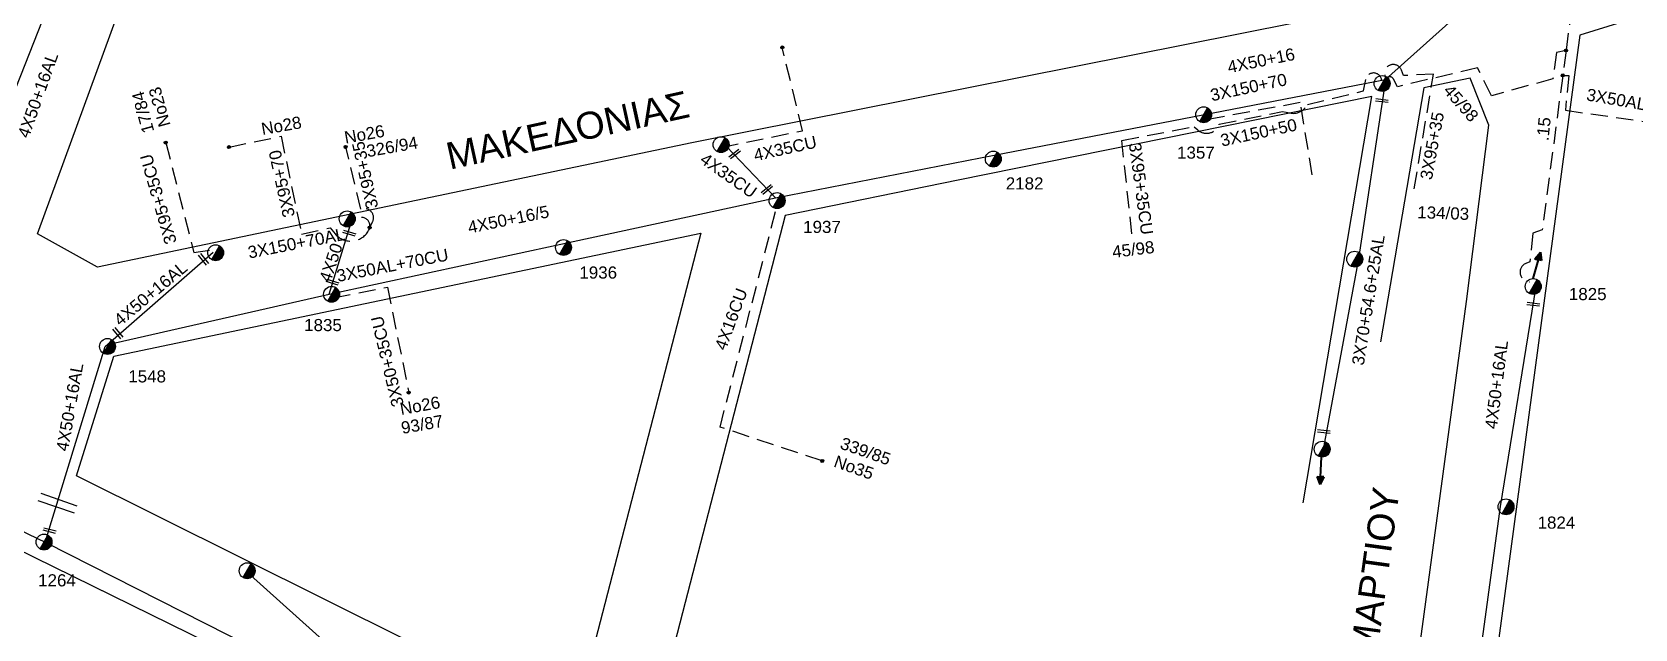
# Model space of a CAD drawing. Header units: millimetres. Extents: x 839 to 3144, y 747 to 1790.
# Drawn here: x 1914.9 to 2152.7, y 1194 to 1282.5 of the extents above; entities that cross this region are included whole.
import ezdxf
from ezdxf.enums import TextEntityAlignment as Align

# ---------------------------------------------------------------- set-up
doc = ezdxf.new("R2010")
doc.units = ezdxf.units.MM
doc.linetypes.add('DASHED', pattern=[19.05, 12.7, -6.35])
for name, color, linetype in [('Γέφυρες Εναερίου Δικτύου', 7, 'DASHED'), ('Γυμνά εναέρια ΧΤ (3Φ)   3x50+35CU', 7, 'Continuous'), ('Γυμνά εναέρια ΧΤ (3Φ)   4x16CU', 7, 'Continuous'), ('Γυμνά εναέρια ΧΤ (3Φ)   4x35CU', 7, 'Continuous'), ('Γυμνά εναέρια ΧΤ (3Φ)   4x50AL', 7, 'Continuous'), ('Γυμνά εναέρια ΧΤ και ΦΟΠ (3Φ)   4x50+16AL', 7, 'Continuous'), ('Επίτονοι', 7, 'Continuous'), ('Επιγραφές - Σχήματα', 7, 'Continuous'), ('Καλώδια ΧΤ   3x150+50AL', 7, 'DASHED'), ('Καλώδια ΧΤ   3x150+70AL', 7, 'DASHED'), ('Καλώδια ΧΤ   3x95+35CU', 7, 'DASHED'), ('Καλώδια ΧΤ   3x95+50CU', 7, 'DASHED'), ('Μηχανική τομή', 7, 'Continuous'), ('Στύλος ΦΜ', 7, 'Continuous'), ('Στύλος ΦΜ @ 1', 7, 'Continuous'), ('Συνδέσεις', 7, 'Continuous'), ('Συνεστραμμένα ΧΤ   3x70+54.6+25AL', 7, 'SYN_LINE'), ('Τομή', 7, 'Continuous'), ('Υπόβαθρο ΔΕΗ', 7, 'Continuous'), ('Υπόγεια Καλώδια Δικτύου ΧΤ   .15', 7, 'DASHED')]:
    doc.layers.add(name, color=color, linetype=linetype)
doc.styles.get("Standard").update_dxf_attribs({"font": 'ARIAL.TTF'})
doc.linetypes.add('SYN_LINE', pattern='A,0.5,-0.0001,["/\\/\\/\\/",Standard,S=0.1,R=0,X=0,Y=-0.05],-0.25', length=0.7501)

# ---------------------------------------------------------------- blocks, each defined once
blk = doc.blocks.new('ΥΠΑΡΧΩΝ ΤΣΙΜΕΝΤΕΝΙΟΣ ΣΤΥΛΟΣ')
at = {"layer": 'Στύλος ΦΜ'}
blk.add_hatch(color=7, dxfattribs=at).paths.add_polyline_path([(-1.29, -2.28, 0.574793), (2.62, 0, 0.268822), (1.3, 2.27)])
at = {"layer": 'Στύλος ΦΜ', "color": 7}
blk.add_line((-1.29, -2.28), (1.3, 2.27), dxfattribs=at)
blk.add_circle((0, 0), 2.62, dxfattribs=at)
at = {"layer": 'Στύλος ΦΜ', "flags": 4}
for tag, p in [('ΑΡΙΘΜΟΣ', (-4.68, 8.05)), ('ΤΥΠΟΣ', (-4.91, 3.03))]:
    blk.add_attdef(tag, p, '', height=4, dxfattribs=at)
blk = doc.blocks.new('ΤΟΜΗ')
at = {"layer": 'Τομή', "ltscale": 40}
for p, q in [((-5.68, 0), (5.68, 0)), ((5.68, -2.33), (-5.68, -2.33))]:
    blk.add_line(p, q, dxfattribs=at)
blk = doc.blocks.new('ΕΠΙΤΟΝΟΣ')
at = {"layer": 'Επίτονοι', "lineweight": 40, "ltscale": 40}
blk.add_hatch(color=256, dxfattribs=at).paths.add_polyline_path([(-1.13, 6.47), (0, 9.1), (1.13, 6.47)])
for p, q in [((-1.13, 6.47), (0, 9.1)), ((1.13, 6.47), (-1.13, 6.47)), ((-1.13, 6.47), (0, 6.47)), ((0, 9.1), (1.13, 6.47)), ((0, 6.47), (0, 0))]:
    blk.add_line(p, q, dxfattribs=at)
blk = doc.blocks.new('ΜΗΧΑΝΙΚΗ ΤΟΜΗ')
at = {"layer": 'Μηχανική τομή', "ltscale": 40}
for p, q in [((-1.89, 0.78), (1.89, 0.78)), ((1.89, 0), (-1.89, 0))]:
    blk.add_line(p, q, dxfattribs=at)
blk = doc.blocks.new('A$C3F94617C')
at = {"layer": 'Μηχανική τομή', "xscale": 0.5, "yscale": 0.5, "zscale": 0.5}
blk.add_blockref('ΜΗΧΑΝΙΚΗ ΤΟΜΗ', (0.95, 0), dxfattribs=at)
blk = doc.blocks.new('_ΣΥΝΔΕΣΗ')
at = {"layer": 'Συνδέσεις', "linetype": 'SYN_LINE', "ltscale": 40}
blk.add_hatch(color=256, dxfattribs=at).paths.add_polyline_path([(0.5, -0.01, 1), (-0.5, -0.01, 1)])
at = {"layer": 'Συνδέσεις'}
blk.add_circle((0, -0.01), 0.5, dxfattribs=at)

msp = doc.modelspace()

# ---------------------------------------------------------------- linework, layer by layer
at = {"layer": 'Γέφυρες Εναερίου Δικτύου', "color": 133, "linetype": 'Continuous', "ltscale": 0.2}
msp.add_lwpolyline([(2115.72, 1275.44), (2138.65, 1296.04)], dxfattribs=at)
at = {"layer": 'Γέφυρες Εναερίου Δικτύου', "color": 27, "ltscale": 0.2}
msp.add_lwpolyline([(2142.5, 1279.77), (2141.09, 1279.46), (2140.55, 1275.56), (2131.43, 1273.03), (2129.38, 1277.17), (2117.48, 1274.39), (2116.9, 1275.52, 0.74983), (2115.68, 1275.27, 0.742502)], format="xyb", dxfattribs=at)
at = {"layer": 'Γέφυρες Εναερίου Δικτύου', "color": 133, "linetype": 'DASHED', "ltscale": 0.2}
msp.add_lwpolyline([(1965.03, 1253.5), (1965.44, 1254.32, 0.683797), (1963.72, 1256.22), (1961.46, 1265.45)], format="xyb", dxfattribs=at)
at = {"layer": 'Γυμνά εναέρια ΧΤ (3Φ)   3x50+35CU', "color": 27, "linetype": 'DASHED', "ltscale": 0.2}
msp.add_lwpolyline([(2142.01, 1276.07), (2142.9, 1276.07), (2142.41, 1270.89), (2162.51, 1268.03)], dxfattribs=at)
at = {"layer": 'Γυμνά εναέρια ΧΤ (3Φ)   3x50+35CU', "color": 133, "linetype": 'DASHED', "ltscale": 0.2}
msp.add_lwpolyline([(1959.64, 1243.07), (1967.64, 1244.66), (1970.82, 1229.01)], dxfattribs=at)
at = {"layer": 'Γυμνά εναέρια ΧΤ (3Φ)   4x16CU', "color": 133, "linetype": 'DASHED', "ltscale": 0.2}
msp.add_lwpolyline([(2032.14, 1218.88), (2016.99, 1223.9), (2025.43, 1256.67)], dxfattribs=at)
at = {"layer": 'Γυμνά εναέρια ΧΤ (3Φ)   4x35CU', "color": 133, "linetype": 'DASHED', "ltscale": 0.2}
msp.add_lwpolyline([(2017.18, 1265.39), (2029.21, 1267.85), (2026.22, 1280.21)], dxfattribs=at)
at = {"layer": 'Γυμνά εναέρια ΧΤ (3Φ)   4x35CU', "color": 133, "ltscale": 0.2}
msp.add_lwpolyline([(2025.23, 1257.92), (2017.97, 1265.53)], dxfattribs=at)
at = {"layer": 'Γυμνά εναέρια ΧΤ (3Φ)   4x50AL', "color": 133, "linetype": 'Continuous', "ltscale": 0.2}
msp.add_lwpolyline([(1958.99, 1243.61), (1962.23, 1254.07)], dxfattribs=at)
at = {"layer": 'Γυμνά εναέρια ΧΤ και ΦΟΠ (3Φ)   4x50+16AL', "color": 1, "ltscale": 0.2}
msp.add_lwpolyline([(1892.07, 1219.51), (1900.11, 1239.4), (1907.89, 1262.5), (1918.5, 1289.42), (1925.42, 1309.78), (1931.71, 1328.29), (1938.7, 1347.35), (1946.95, 1367.96), (1960.63, 1392.54), (1978.22, 1417.23)], dxfattribs=at)
at = {"layer": 'Γυμνά εναέρια ΧΤ και ΦΟΠ (3Φ)   4x50+16AL', "color": 133, "ltscale": 0.2}
for points in [[(1926.14, 1236.15), (1958.99, 1243.61), (1993.39, 1251.02), (2025.23, 1257.92), (2057.68, 1264.22), (2088.62, 1270.23), (2115.72, 1275.44)], [(1917.05, 1207.47), (1925.77, 1235.83), (1941.8, 1249.83)]]:
    msp.add_lwpolyline(points, dxfattribs=at)
at = {"layer": 'Γυμνά εναέρια ΧΤ και ΦΟΠ (3Φ)   4x50+16AL', "color": 27, "ltscale": 0.2}
msp.add_lwpolyline([(2128.3, 1179.02), (2132.76, 1212.13), (2138.08, 1244.77)], dxfattribs=at)
at = {"layer": 'Καλώδια ΧΤ   3x150+70AL', "color": 133, "ltscale": 0.2}
msp.add_lwpolyline([(2104.85, 1261.31), (2103.07, 1272.03), (2089.43, 1269.53)], dxfattribs=at)
at = {"layer": 'Καλώδια ΧΤ   3x95+35CU', "color": 133, "ltscale": 0.2}
msp.add_lwpolyline([(2119.97, 1259.26), (2122.84, 1276.26), (2118.41, 1276.03), (2118.07, 1276.86, 1.132497), (2115.82, 1275.62, 0.509086)], format="xyb", dxfattribs=at)
at = {"layer": 'Καλώδια ΧΤ   3x95+35CU', "color": 27, "ltscale": 0.2}
msp.add_lwpolyline([(2078.09, 1252.58), (2076.6, 1266.43), (2087.31, 1268.45), (2087.85, 1267.98, 0.533184), (2091.06, 1268.81), (2100.43, 1270.72), (2101.5, 1270.49, 0.344458), (2104.12, 1271.74), (2112.45, 1273.76), (2112.79, 1275.46, -0.867081), (2115.15, 1275.33, 0.916155)], format="xyb", dxfattribs=at)
at = {"layer": 'Καλώδια ΧΤ   3x95+35CU', "color": 133, "linetype": 'DASHED', "ltscale": 0.2}
msp.add_lwpolyline([(1934.78, 1266.09), (1938.93, 1249.8), (1941.24, 1250.14)], dxfattribs=at)
at = {"layer": 'Καλώδια ΧΤ   3x95+50CU', "color": 133, "linetype": 'DASHED', "ltscale": 0.2}
msp.add_lwpolyline([(1944.15, 1265.43), (1951.87, 1267.03), (1954.91, 1252.51), (1959.13, 1253.44), (1959.87, 1252.56, 0.545077), (1964.93, 1253.21, 0.941845), (1962.75, 1254.41, 1.333348)], format="xyb", dxfattribs=at)
at = {"layer": 'Συνεστραμμένα ΧΤ   3x70+54.6+25AL', "color": 173, "ltscale": 20}
msp.add_lwpolyline([(1779.56, 1279.5), (1806.03, 1257.99), (1841.02, 1241.48), (1869.73, 1228.15), (1891.75, 1218.87), (1916.96, 1206.78), (1947.3, 1191.38), (1972.99, 1178.89), (1947.34, 1201.91)], dxfattribs=at)
at = {"layer": 'Συνεστραμμένα ΧΤ   3x70+54.6+25AL', "color": 133, "ltscale": 20}
msp.add_lwpolyline([(2115.52, 1274.09), (2111.71, 1248.86), (2106.4, 1220.31)], dxfattribs=at)
at = {"layer": 'Υπόβαθρο ΔΕΗ'}
for points in [[(1924.61, 1247.61), (1915.73, 1252.55), (1954.17, 1357.79), (1959.9, 1372.25), (1980.57, 1401.77), (1990.64, 1392.55), (1972.47, 1367.42), (1958.22, 1327.43)], [(1966.62, 1324.93), (1980.74, 1363.98), (1997.38, 1386.53), (2055.42, 1335.41), (2104.42, 1291.89), (2102.34, 1283.86), (2012.82, 1266.07), (1924.61, 1247.61)], [(2217.61, 1207.9), (2183.38, 1294.07), (2144.54, 1282.02), (2128.95, 1166.11), (2122.23, 1115.74), (2183.47, 1085.42)], [(2111.32, 1121.31), (2127.71, 1242.52), (2131.06, 1268.7), (2128.26, 1275.67), (2121.41, 1274.24), (2114.97, 1236.55)], [(2103.48, 1212.68), (2113.67, 1272.93), (2052.34, 1260.54), (2026.64, 1255.28), (2009.89, 1190.4), (2005.77, 1174.21), (2111.32, 1121.31)]]:
    msp.add_lwpolyline(points, dxfattribs=at)
for points in [[(1929.23, 1058.12), (1969.92, 1177.73), (1880.74, 1221.52), (1790.27, 1262.88), (1789.72, 1262.52), (1836.17, 1167.67), (1879.88, 1077.98)], [(1995.3, 1179.94), (1921.52, 1216.65), (1927.06, 1234.44), (2014.12, 1252.66)]]:
    msp.add_lwpolyline(points, close=True, dxfattribs=at)
at = {"layer": 'Υπόγεια Καλώδια Δικτύου ΧΤ   .15', "color": 27, "ltscale": 0.2}
msp.add_lwpolyline([(2144.8, 1297.42), (2142.5, 1279.77), (2138.98, 1253.18), (2137.58, 1252.66), (2137.14, 1248.43), (2136.53, 1248.17, 0.819524), (2137.1, 1245.46)], format="xyb", dxfattribs=at)

# ---------------------------------------------------------------- block references
at = {"layer": 'Επίτονοι'}
for p, xscale, yscale, zscale, rotation in [((2137.58, 1245.93), 0.4500000000001454, 0.4500000000001454, 0.4500000000001454, 344.0256459862487), ((2106.2, 1219.45), 0.4500000000001936, 0.4500000000001936, 0.4500000000001936, 177.2970010527894)]:
    msp.add_blockref('ΕΠΙΤΟΝΟΣ', p, dxfattribs=dict(at, xscale=xscale, yscale=yscale, zscale=zscale, rotation=rotation))
at = {"layer": 'Επιγραφές - Σχήματα', "ltscale": 0.2}
for p, rotation in [((2116.14, 1272.41), 173.5796663557187), ((2018.52, 1263.66), 38.49509048087079), ((2023.31, 1258.38), 38.49509048087079), ((1961.02, 1252.74), 343.2637084921708), ((1939.59, 1249.39), 309.5850475263281), ((1958.53, 1245.49), 343.2637084921708), ((2138.6, 1242.2), 173.5796663557186), ((1926.88, 1238.44), 309.5850475263281), ((2107.53, 1223.34), 173.5796663557187), ((1918.5, 1208.5), 165.8640285978447)]:
    msp.add_blockref('A$C3F94617C', p, dxfattribs=dict(at, rotation=rotation))
at = {"layer": 'Στύλος ΦΜ @ 1', "ltscale": 40, "xscale": 0.4499999999998181, "yscale": 0.4499999999998181, "zscale": 0.4499999999998181}
for p in [(2115.21, 1274.86), (2017.14, 1265.79), (1961.68, 1254.78), (1942.16, 1249.76), (2111.15, 1248.8), (2106.32, 1220.62), (1946.84, 1202.59)]:
    msp.add_blockref('ΥΠΑΡΧΩΝ ΤΣΙΜΕΝΤΕΝΙΟΣ ΣΤΥΛΟΣ', p, dxfattribs=at)
at = {"layer": 'Στύλος ΦΜ @ 1', "ltscale": 40}
ref = msp.add_blockref('ΥΠΑΡΧΩΝ ΤΣΙΜΕΝΤΕΝΙΟΣ ΣΤΥΛΟΣ', (2088.74, 1270.23), dxfattribs=dict(at, xscale=0.4499999999998181, yscale=0.4499999999998181, zscale=0.4499999999998181))
ref.add_attrib('ΤΥΠΟΣ', '1357', (2084.79, 1263.71), dxfattribs={"layer": 'Στύλος ΦΜ', "height": 1.8, "flags": 4})
ref = msp.add_blockref('ΥΠΑΡΧΩΝ ΤΣΙΜΕΝΤΕΝΙΟΣ ΣΤΥΛΟΣ', (2057.53, 1263.66), dxfattribs=dict(at, xscale=0.4499999999998181, yscale=0.4499999999998181, zscale=0.4499999999998181))
ref.add_attrib('ΤΥΠΟΣ', '2182', (2059.38, 1259.14), dxfattribs={"layer": 'Στύλος ΦΜ', "height": 1.8, "flags": 4})
ref = msp.add_blockref('ΥΠΑΡΧΩΝ ΤΣΙΜΕΝΤΕΝΙΟΣ ΣΤΥΛΟΣ', (2025.45, 1257.49), dxfattribs=dict(at, xscale=0.4499999999998181, yscale=0.4499999999998181, zscale=0.4499999999998181))
ref.add_attrib('ΤΥΠΟΣ', '1937', (2029.32, 1252.69), dxfattribs={"layer": 'Στύλος ΦΜ', "height": 1.8, "flags": 4})
ref = msp.add_blockref('ΥΠΑΡΧΩΝ ΤΣΙΜΕΝΤΕΝΙΟΣ ΣΤΥΛΟΣ', (1993.76, 1250.54), dxfattribs=dict(at, xscale=0.4499999999998181, yscale=0.4499999999998181, zscale=0.4499999999998181))
ref.add_attrib('ΤΥΠΟΣ', '1936', (1996.12, 1245.92), dxfattribs={"layer": 'Στύλος ΦΜ', "height": 1.8, "flags": 4})
ref = msp.add_blockref('ΥΠΑΡΧΩΝ ΤΣΙΜΕΝΤΕΝΙΟΣ ΣΤΥΛΟΣ', (1959.36, 1243.59), dxfattribs=dict(at, xscale=0.4499999999998181, yscale=0.4499999999998181, zscale=0.4499999999998181))
ref.add_attrib('ΤΥΠΟΣ', '1835', (1955.29, 1238.13), dxfattribs={"layer": 'Στύλος ΦΜ', "height": 1.8, "flags": 4})
ref = msp.add_blockref('ΥΠΑΡΧΩΝ ΤΣΙΜΕΝΤΕΝΙΟΣ ΣΤΥΛΟΣ', (2137.63, 1244.75), dxfattribs=dict(at, xscale=0.4499999999998181, yscale=0.4499999999998181, zscale=0.4499999999998181))
ref.add_attrib('ΤΥΠΟΣ', '1825', (2142.92, 1242.73), dxfattribs={"layer": 'Στύλος ΦΜ', "height": 1.8, "flags": 4})
ref = msp.add_blockref('ΥΠΑΡΧΩΝ ΤΣΙΜΕΝΤΕΝΙΟΣ ΣΤΥΛΟΣ', (1926.12, 1235.86), dxfattribs=dict(at, xscale=0.4499999999998181, yscale=0.4499999999998181, zscale=0.4499999999998181))
ref.add_attrib('ΤΥΠΟΣ', '1548', (1929.2, 1230.52), dxfattribs={"layer": 'Στύλος ΦΜ', "height": 1.8, "flags": 4})
ref = msp.add_blockref('ΥΠΑΡΧΩΝ ΤΣΙΜΕΝΤΕΝΙΟΣ ΣΤΥΛΟΣ', (2133.6, 1212.07), dxfattribs=dict(at, xscale=0.4499999999998181, yscale=0.4499999999998181, zscale=0.4499999999998181))
ref.add_attrib('ΤΥΠΟΣ', '1824', (2138.28, 1208.83), dxfattribs={"layer": 'Στύλος ΦΜ', "height": 1.8, "flags": 4})
ref = msp.add_blockref('ΥΠΑΡΧΩΝ ΤΣΙΜΕΝΤΕΝΙΟΣ ΣΤΥΛΟΣ', (1916.7, 1206.85), dxfattribs=dict(at, xscale=0.4499999999998181, yscale=0.4499999999998181, zscale=0.4499999999998181))
ref.add_attrib('ΤΥΠΟΣ', '1264', (1915.82, 1200.27), dxfattribs={"layer": 'Στύλος ΦΜ', "height": 1.8, "flags": 4})
at = {"layer": 'Συνδέσεις', "xscale": 0.4500000000000455, "yscale": 0.4500000000000455, "zscale": 0.4500000000000455}
for p in [(2026.23, 1280.21), (2142.51, 1279.77), (2142.02, 1276.07), (1934.75, 1266.1), (1944.13, 1265.43), (1961.43, 1265.45), (1965, 1253.5), (1970.8, 1229.02), (2032.15, 1218.88)]:
    msp.add_blockref('_ΣΥΝΔΕΣΗ', p, dxfattribs=at)
at = {"layer": 'Τομή', "xscale": 0.5000000000000009, "yscale": 0.5000000000000009, "zscale": 0.5000000000000009, "rotation": 341.0921347351684}
msp.add_blockref('ΤΟΜΗ', (1918.9, 1213.16), dxfattribs=at)

# ---------------------------------------------------------------- texts
at = {"layer": 'Γυμνά εναέρια ΧΤ (3Φ)   3x50+35CU', "ltscale": 0.2}
for s, rotation, p in [('3X50AL+35CU', 350.1212, (2153.87, 1271.82)), ('3X50+35CU', 103.4048, (1967.63, 1233.63))]:
    msp.add_text(s, height=1.8, rotation=rotation, dxfattribs=at).set_placement(p, align=Align.MIDDLE)
at = {"layer": 'Γυμνά εναέρια ΧΤ (3Φ)   4x16CU', "ltscale": 0.2}
msp.add_text('4X16CU', height=1.8, rotation=69.6905, dxfattribs=at).set_placement((2018.62, 1239.92), align=Align.MIDDLE)
at = {"layer": 'Γυμνά εναέρια ΧΤ (3Φ)   4x35CU', "ltscale": 0.2}
for rotation, p in [(12.5328, (2026.65, 1265.23)), (324.808, (2018.26, 1261.23))]:
    msp.add_text('4X35CU', height=1.8, rotation=rotation, dxfattribs=at).set_placement(p, align=Align.MIDDLE)
at = {"layer": 'Γυμνά εναέρια ΧΤ (3Φ)   4x50AL', "ltscale": 0.2, "insert": (1957.47, 1245.8), "char_height": 1.8, "width": 9.756, "attachment_point": 1, "rotation": 71.5386}
msp.add_mtext('4Χ50', dxfattribs=at)
at = {"layer": 'Γυμνά εναέρια ΧΤ και ΦΟΠ (3Φ)   4x50+16AL', "ltscale": 0.2}
for s, rotation, p in [('4X50+16', 11.4753, (2097.26, 1278.27)), ('4X50+16AL', 70.4096, (1915.78, 1273.15)), ('4X50+16/5', 11.4753, (1985.58, 1254.74)), ('4X50+16AL', 39.9007, (1932.49, 1243.7)), ('4X50+16AL', 82.7181, (2132.18, 1230.2)), ('4X50+16AL', 79.9828, (1920.51, 1226.86))]:
    msp.add_text(s, height=1.8, rotation=rotation, dxfattribs=at).set_placement(p, align=Align.MIDDLE)
at = {"layer": 'Επιγραφές - Σχήματα', "ltscale": 0.2, "attachment_point": 1}
for s, insert, char_height, width, rotation in [('17/84', (1931.33, 1267.31), 1.8, 9.756, 105.1743), ('Νο23', (1933.76, 1268.23), 1.8, 9.756, 105.1743), ('ΜΑΚΕΔΟΝΙΑΣ', (1976.03, 1265.97), 4, 54.9499, 12.3749), ('45/98', (2125.53, 1274.91), 1.8, 9.756, 311.2405), ('Νο28', (1948.79, 1268.98), 1.8, 9.756, 10.0798), ('Νο26', (1961.11, 1267.71), 1.8, 9.756, 10.0798), ('326/94', (1964.39, 1265.69), 1.8, 9.756, 10.0798), ('134/03', (2120.47, 1256.69), 1.8, 9.756, 357.9625), ('45/98', (2075.06, 1250.76), 1.8, 9.756, 7.1194), ('Νο26', (1969.36, 1227.46), 1.8, 9.756, 10.0798), ('93/87', (1969.53, 1224.64), 1.8, 9.756, 10.0798), ('339/85', (2035.26, 1222.45), 1.8, 9.756, 340.5792), ('Νο35', (2034.32, 1219.76), 1.8, 9.756, 340.5792), ('25ης ΜΑΡΤΙΟΥ', (2108.59, 1176.82), 4, 54.9499, 82.1555)]:
    msp.add_mtext(s, dxfattribs=dict(at, insert=insert, char_height=char_height, width=width, rotation=rotation))
at = {"layer": 'Καλώδια ΧΤ   3x150+50AL', "ltscale": 0.2}
for s, rotation, p in [('3X150+50', 12.1331, (2096.89, 1267.59)), ('3X150+70AL', 11.0026, (1954.13, 1251.17)), ('3X50AL+70CU', 11.0026, (1968.39, 1247.91))]:
    msp.add_text(s, height=1.8, rotation=rotation, dxfattribs=at).set_placement(p, align=Align.MIDDLE)
at = {"layer": 'Καλώδια ΧΤ   3x150+70AL', "ltscale": 0.2}
msp.add_text('3X150+70', height=1.8, rotation=12.1331, dxfattribs=at).set_placement((2095.4, 1274.31), align=Align.MIDDLE)
at = {"layer": 'Καλώδια ΧΤ   3x95+35CU', "ltscale": 0.2}
for s, rotation, p in [('3X95+35', 79.584, (2122.62, 1265.62)), ('3X95+35', 102.419, (1964.33, 1261.26)), ('3X95+35CU', 277.7033, (2079.45, 1259.26)), ('3X95+35CU', 105.8855, (1933.66, 1257.7))]:
    msp.add_text(s, height=1.8, rotation=rotation, dxfattribs=at).set_placement(p, align=Align.MIDDLE)
at = {"layer": 'Καλώδια ΧΤ   3x95+50CU', "ltscale": 0.2}
msp.add_text('3X95+70', height=1.8, rotation=102.3836, dxfattribs=at).set_placement((1951.97, 1259.99), align=Align.MIDDLE)
at = {"layer": 'Συνεστραμμένα ΧΤ   3x70+54.6+25AL', "ltscale": 20}
msp.add_text('3X70+54.6+25AL', height=1.8, rotation=80.7519, dxfattribs=at).set_placement((2113.16, 1242.76), align=Align.MIDDLE)
at = {"layer": 'Υπόγεια Καλώδια Δικτύου ΧΤ   .15', "ltscale": 0.2, "insert": (2138.1, 1266.48), "char_height": 1.8, "width": 9.756, "attachment_point": 1, "rotation": 84.2042}
msp.add_mtext('.15', dxfattribs=at)

doc.saveas('drawing.dxf')
